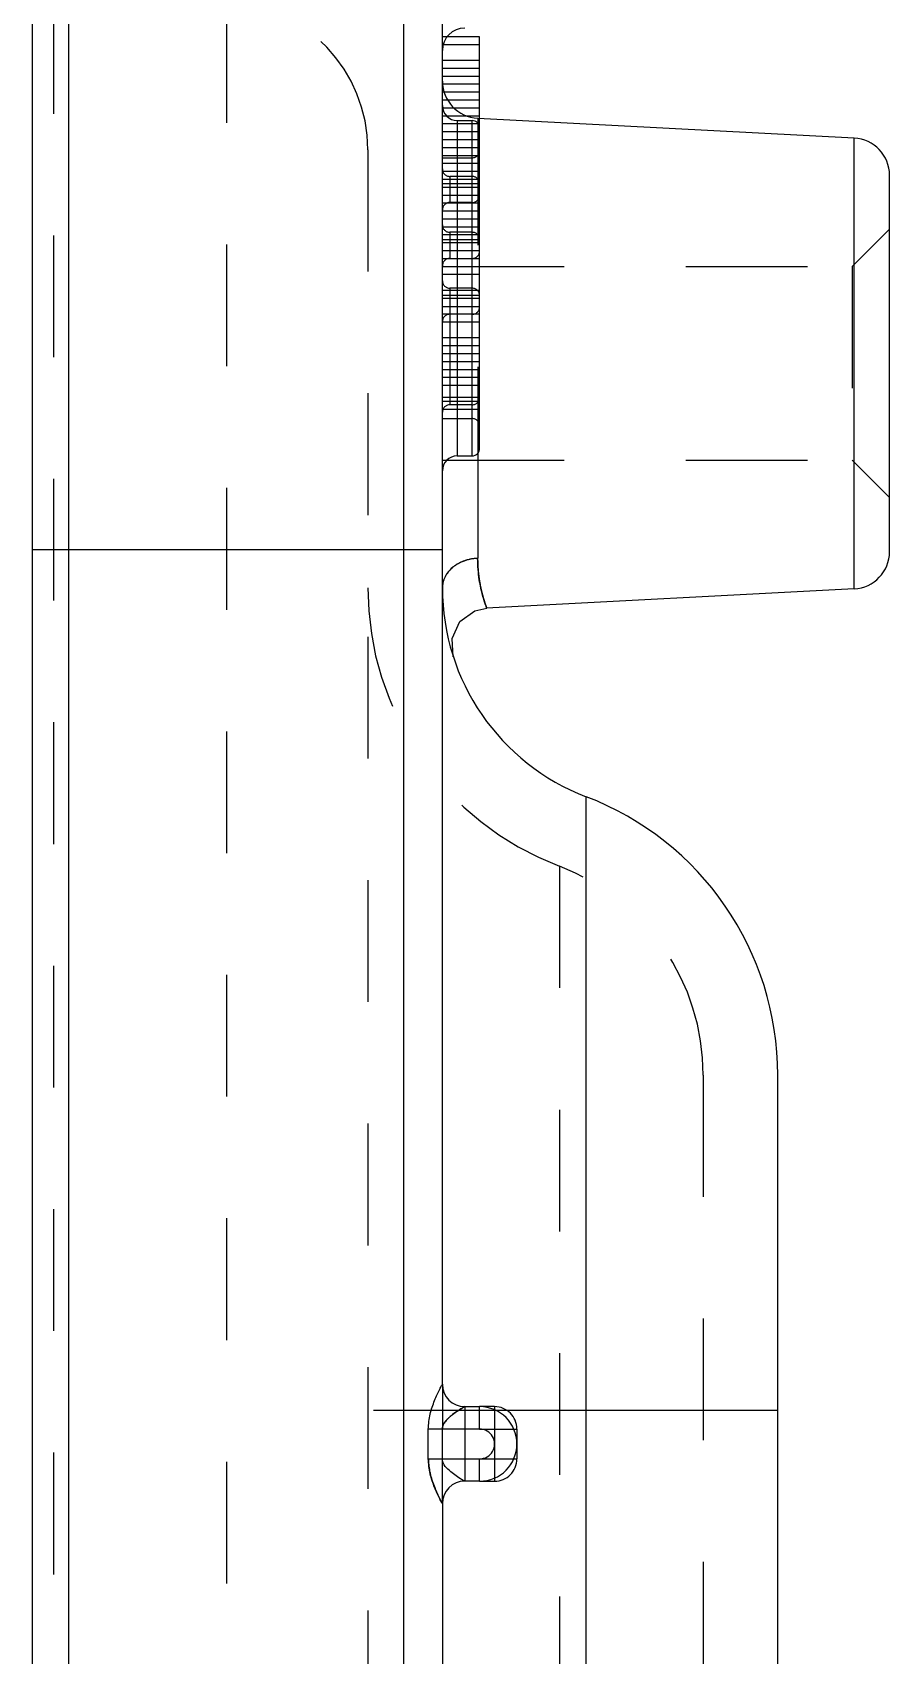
# Model space of a CAD drawing. Header units: millimetres. Extents: x 564 to 2602, y -1989 to 1042.
# Drawn here: x 931.51 to 943.01, y 102.41 to 124.19 of the extents above; entities that cross this region are included whole.
import ezdxf

# ---------------------------------------------------------------- set-up
doc = ezdxf.new("R2010")
doc.units = ezdxf.units.MM
doc.header["$LTSCALE"] = 16.335
doc.linetypes.add('HIDDEN', pattern=[0.2, 0.1, -0.1])
doc.layers.get('0').update_dxf_attribs({"linetype": 'CONTINUOUS'})
doc.layers.add('DEFAULT_2', color=8, linetype='HIDDEN')

msp = doc.modelspace()

# ---------------------------------------------------------------- linework, layer by layer
at = {"color": 7, "linetype": 'Continuous'}
for p, q in [((931.506, 3.231), (931.506, 129.717)), ((936.488, 2.574), (936.488, 126.922)), ((931.988, 126.765), (931.988, 2.731)), ((937.006, 106.048), (937.006, 126.422)), ((937.506, 124.132), (937.08, 124.132)), ((937.506, 123.008), (937.506, 124.132)), ((937.206, 123.008), (937.206, 118.508)), ((937.206, 123.008), (937.406, 123.008)), ((937.406, 118.508), (937.406, 123.008)), ((937.48, 123.037), (937.48, 122.971)), ((942.532, 122.773), (937.48, 123.037)), ((937.506, 118.608), (937.506, 122.908)), ((942.532, 116.723), (942.532, 122.773)), ((943.006, 117.222), (943.006, 122.273)), ((937.206, 118.508), (937.406, 118.508)), ((937.48, 118.545), (937.48, 117.133)), ((937.006, 117.248), (931.506, 117.248)), ((942.532, 116.723), (937.599, 116.464)), ((938.934, 15.562), (938.934, 113.934)), ((941.506, 19.298), (941.506, 110.198)), ((937.306, 105.748), (937.506, 105.748)), ((937.506, 105.448), (937.506, 105.748)), ((941.506, 105.698), (937.714, 105.698)), ((936.817, 105.048), (936.817, 105.448)), ((937.506, 105.448), (936.817, 105.448)), ((937.004, 105.448), (937.004, 105.048)), ((936.817, 105.048), (937.506, 105.048)), ((937.506, 104.748), (937.506, 105.048)), ((937.506, 104.748), (937.306, 104.748)), ((937.006, 104.448), (937.006, 25.048))]:
    msp.add_line(p, q, dxfattribs=at)
for points in [[(937.241, 116.283), (937.443, 116.43), (937.601, 116.464)], [(937.151, 115.813), (937.136, 116.055), (937.241, 116.283)]]:
    msp.add_lwpolyline(points, dxfattribs=at)
for centre, radius, start, end in [((937.306, 123.948), 0.3, 90, 180), ((937.506, 123.537), 0.5, 180, 267), ((937.206, 123.208), 0.2, 180.0144, 270), ((937.406, 122.908), 0.1, 359.9691, 90), ((942.506, 122.273), 0.5, 0, 86.9995), ((937.206, 118.308), 0.2, 90, 179.9856), ((937.406, 118.608), 0.1, 270, 0.0309), ((942.506, 117.222), 0.5, 273.0005, 0), ((940.006, 116.736), 3, 180, 249.0752), ((937.506, 110.198), 4, 0, 69.0752), ((937.306, 106.048), 0.3, 180, 269.9803), ((937.506, 105.248), 0.5, 270, 90), ((937.506, 105.248), 0.2, 269.9974, 90.0026), ((937.306, 104.448), 0.3, 90.0197, 180)]:
    msp.add_arc(centre, radius, start, end, dxfattribs=at)
for points, knots in [([(937.18, 117.038), (937.169, 117.03), (937.127, 116.999), (937.09, 116.961), (937.068, 116.929)], [0, 0, 0, 0, 0.258123, 1, 1, 1, 1]), ([(937.48, 117.133), (937.452, 117.132), (937.347, 117.12), (937.245, 117.082), (937.18, 117.038)], [0, 0, 0, 0, 0.256891, 1, 1, 1, 1]), ([(937.601, 116.464), (937.602, 116.464), (937.597, 116.47), (937.597, 116.476), (937.591, 116.491), (937.585, 116.51), (937.576, 116.534), (937.563, 116.577), (937.543, 116.644), (937.52, 116.738), (937.499, 116.853), (937.483, 116.987), (937.479, 117.083), (937.479, 117.133)], [0, 0, 0, 0, 0.004352, 0.017297, 0.038661, 0.068271, 0.105963, 0.151575, 0.265877, 0.409378, 0.580367, 0.777675, 1, 1, 1, 1]), ([(936.817, 105.448), (936.82, 105.515), (936.834, 105.647), (936.888, 105.8), (936.935, 105.909), (936.963, 105.97), (936.982, 106.008), (936.995, 106.032), (936.999, 106.038), (937.006, 106.049), (937.006, 106.048)], [0, 0, 0, 0, 0.318627, 0.622127, 0.761034, 0.883521, 0.932827, 0.97016, 0.993182, 1, 1, 1, 1]), ([(937.27, 105.729), (937.247, 105.714), (937.196, 105.682), (937.134, 105.636), (937.082, 105.59), (937.044, 105.552), (937.014, 105.504), (937.006, 105.467), (937.004, 105.448)], [0, 0, 0, 0, 0.204886, 0.451161, 0.58267, 0.718718, 0.857564, 1, 1, 1, 1]), ([(937.305, 105.748), (937.301, 105.748), (937.288, 105.74), (937.277, 105.733), (937.27, 105.729)], [0, 0, 0, 0, 0.360335, 1, 1, 1, 1]), ([(937.006, 104.448), (937.006, 104.447), (936.999, 104.458), (936.995, 104.464), (936.982, 104.488), (936.963, 104.526), (936.935, 104.586), (936.888, 104.696), (936.834, 104.848), (936.82, 104.98), (936.817, 105.048)], [0, 0, 0, 0, 0.006905, 0.029736, 0.067007, 0.116449, 0.238829, 0.377598, 0.681141, 1, 1, 1, 1]), ([(937.266, 104.769), (937.216, 104.802), (937.138, 104.855), (937.038, 104.942), (937.008, 105.011), (937.004, 105.048)], [0, 0, 0, 0, 0.454349, 0.721173, 1, 1, 1, 1]), ([(937.305, 104.748), (937.3, 104.748), (937.286, 104.757), (937.274, 104.764), (937.266, 104.769)], [0, 0, 0, 0, 0.351826, 1, 1, 1, 1])]:
    msp.add_open_spline(points, degree=3, knots=knots, dxfattribs=at)
at = {"layer": 'DEFAULT_2', "color": 8, "linetype": 'HIDDEN'}
for p, q in [((931.79, 124.733), (931.79, 4.763)), ((934.11, 124.611), (934.11, 4.884)), ((937.08, 124.132), (937.006, 124.132)), ((937.506, 124.026), (937.006, 124.026)), ((937.506, 123.813), (937.006, 123.813)), ((937.506, 123.707), (937.006, 123.707)), ((937.506, 123.6), (937.006, 123.6)), ((937.506, 123.494), (937.006, 123.494)), ((937.506, 123.387), (937.006, 123.387)), ((937.506, 123.281), (937.006, 123.281)), ((937.506, 123.175), (937.006, 123.175)), ((937.506, 123.068), (937.006, 123.068)), ((937.506, 122.962), (937.006, 122.962)), ((937.506, 122.855), (937.006, 122.855)), ((937.48, 122.971), (937.48, 118.545)), ((937.506, 122.908), (937.506, 123.008)), ((937.506, 122.749), (937.006, 122.749)), ((937.506, 122.643), (937.006, 122.643)), ((936.006, 122.614), (936.006, 6.882)), ((937.506, 122.536), (937.006, 122.536)), ((937.006, 122.508), (937.406, 122.508)), ((937.506, 122.43), (937.006, 122.43)), ((937.506, 122.324), (937.006, 122.324)), ((937.506, 122.217), (937.006, 122.217)), ((937.106, 122.258), (937.106, 121.908)), ((937.406, 122.258), (937.106, 122.258)), ((937.506, 122.158), (937.006, 122.158)), ((937.506, 122.111), (937.006, 122.111)), ((937.506, 122.004), (937.006, 122.004)), ((937.506, 121.898), (937.006, 121.898)), ((937.506, 121.792), (937.006, 121.792)), ((937.406, 121.908), (937.106, 121.908)), ((937.506, 121.685), (937.006, 121.685)), ((937.506, 121.579), (937.006, 121.579)), ((942.506, 121.048), (943.006, 121.548)), ((937.506, 121.472), (937.006, 121.472)), ((937.506, 121.408), (937.006, 121.408)), ((937.506, 121.366), (937.006, 121.366)), ((937.106, 121.508), (937.106, 121.158)), ((937.406, 121.508), (937.106, 121.508)), ((937.506, 121.258), (937.006, 121.258)), ((937.506, 121.153), (937.006, 121.153)), ((937.006, 121.047), (942.506, 121.048)), ((937.506, 120.941), (937.006, 120.941)), ((942.506, 121.048), (942.506, 118.448)), ((937.506, 120.728), (937.006, 120.728)), ((937.106, 120.758), (937.106, 119.193)), ((937.406, 120.758), (937.106, 120.758)), ((937.506, 120.658), (937.006, 120.658)), ((937.506, 120.621), (937.006, 120.621)), ((937.506, 120.508), (937.006, 120.508)), ((937.506, 120.409), (937.006, 120.409)), ((937.506, 120.302), (937.006, 120.302)), ((937.506, 120.09), (937.006, 120.09)), ((937.506, 119.983), (937.006, 119.983)), ((937.506, 119.877), (937.006, 119.877)), ((937.506, 119.77), (937.006, 119.77)), ((937.506, 119.664), (937.006, 119.664)), ((937.506, 119.558), (937.006, 119.558)), ((937.506, 119.451), (937.006, 119.451)), ((937.506, 119.293), (937.006, 119.293)), ((937.506, 119.238), (937.006, 119.238)), ((937.406, 119.193), (937.106, 119.193)), ((937.506, 119.132), (937.006, 119.132)), ((937.006, 119.008), (937.406, 119.008)), ((937.006, 118.448), (942.506, 118.448)), ((942.506, 118.448), (943.006, 117.948)), ((938.577, 113), (938.577, 16.496)), ((940.506, 110.198), (940.506, 19.298)), ((937.006, 106.048), (937.006, 105.448)), ((937.714, 105.698), (936.006, 105.698)), ((937.306, 105.748), (937.306, 104.748)), ((937.706, 105.748), (937.506, 105.748)), ((937.706, 105.748), (937.706, 104.748)), ((937.506, 105.448), (938.006, 105.448)), ((938.006, 105.448), (938.006, 105.048)), ((937.006, 104.448), (937.006, 105.048)), ((937.506, 105.048), (938.006, 105.048)), ((937.506, 104.748), (937.706, 104.748))]:
    msp.add_line(p, q, dxfattribs=at)
for centre, radius, start, end in [((934.006, 122.614), 2, 0, 87), ((937.406, 122.608), 0.1, 270, 359.9984), ((937.106, 122.358), 0.1, 180, 270), ((937.406, 122.158), 0.1, 0, 90), ((937.406, 122.008), 0.1, 270, 0), ((937.106, 121.808), 0.1, 90, 180), ((937.106, 121.608), 0.1, 180, 270), ((937.406, 121.408), 0.1, 0, 90), ((937.106, 121.058), 0.1, 90, 180), ((937.406, 121.258), 0.1, 270, 0), ((937.106, 120.858), 0.1, 180, 270), ((937.406, 120.658), 0.1, 0, 90), ((937.406, 120.508), 0.1, 270, 0), ((937.106, 120.308), 0.1, 90, 180), ((937.106, 119.093), 0.1, 90, 180), ((937.406, 119.293), 0.1, 270, 0), ((937.406, 118.908), 0.1, 0.0016, 90), ((940.006, 116.736), 4, 180, 249.0752), ((937.506, 110.198), 3, 0, 69.0752), ((937.706, 105.448), 0.3, 0, 90), ((937.706, 105.048), 0.3, 270, 0)]:
    msp.add_arc(centre, radius, start, end, dxfattribs=at)
for points, knots in [([(937.48, 117.133), (937.417, 117.13), (937.296, 117.107), (937.14, 117.021), (937.033, 116.892), (937.006, 116.787), (937.006, 116.736)], [0, 0, 0, 0, 0.275535, 0.536617, 0.776347, 1, 1, 1, 1]), ([(937.479, 117.133), (937.479, 117.038), (937.49, 116.903), (937.52, 116.738), (937.543, 116.644), (937.563, 116.577), (937.576, 116.534), (937.584, 116.51), (937.591, 116.491), (937.596, 116.477), (937.6, 116.47), (937.6, 116.465), (937.601, 116.464)], [0, 0, 0, 0, 0.419466, 0.590512, 0.734059, 0.848394, 0.894015, 0.931709, 0.961321, 0.982686, 0.995637, 1, 1, 1, 1]), ([(937.068, 116.929), (937.058, 116.914), (937.023, 116.856), (937.006, 116.787), (937.006, 116.736)], [0, 0, 0, 0, 0.259319, 1, 1, 1, 1]), ([(937.004, 105.448), (937.007, 105.471), (937.019, 105.518), (937.062, 105.572), (937.111, 105.617), (937.16, 105.656), (937.208, 105.689), (937.251, 105.717), (937.282, 105.735), (937.299, 105.748), (937.305, 105.748)], [0, 0, 0, 0, 0.160851, 0.316787, 0.467938, 0.611941, 0.747123, 0.867217, 0.955364, 1, 1, 1, 1]), ([(936.817, 105.048), (936.821, 104.98), (936.834, 104.848), (936.888, 104.696), (936.936, 104.585), (936.965, 104.522), (936.991, 104.469), (936.999, 104.458), (937.006, 104.447), (937.006, 104.448)], [0, 0, 0, 0, 0.31911, 0.622955, 0.761732, 0.883334, 0.970926, 0.993532, 1, 1, 1, 1]), ([(937.305, 104.748), (937.299, 104.748), (937.286, 104.758), (937.273, 104.765), (937.266, 104.77)], [0, 0, 0, 0, 0.43222, 1, 1, 1, 1])]:
    msp.add_open_spline(points, degree=3, knots=knots, dxfattribs=at)

doc.saveas('drawing.dxf')
